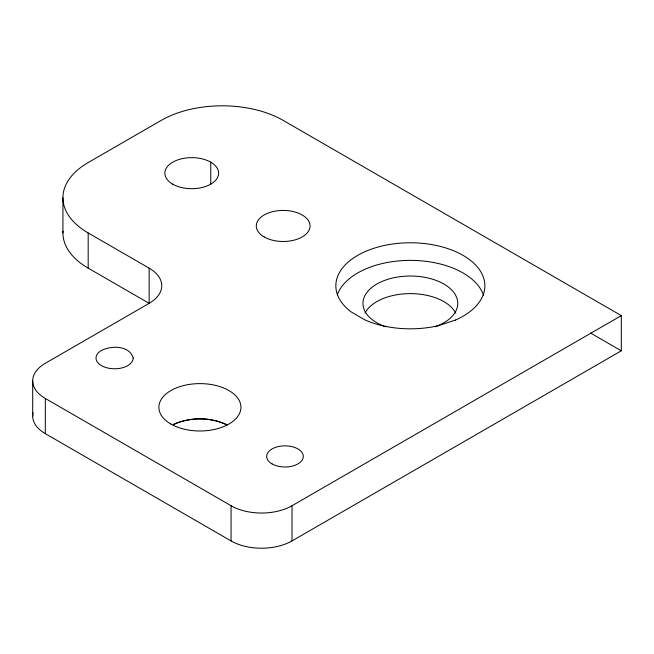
<?xml version="1.0" encoding="UTF-8"?>
<svg xmlns="http://www.w3.org/2000/svg" width="654" height="654" viewBox="0 0 654 654"><rect width="100%" height="100%" fill="white"/><g stroke="black" fill="none" stroke-linecap="round" stroke-linejoin="round"><path stroke-width="0.98" d="M32.7 416.067L32.7 380.873M45.322 433.659L45.322 398.474A43.099 24.885 0 0 1 45.322 363.281L149.137 303.342A43.099 24.885 0 0 0 149.137 268.148L88.184 232.955A86.205 49.769 0 0 1 88.176 162.56L161.26 120.369A86.205 49.769 0 0 1 283.149 120.385L621.3 315.62L621.3 350.806L292.019 540.915A43.099 24.901 0 0 1 231.05 540.923L45.322 433.659A43.099 24.885 0 0 1 33.068 412.821M62.931 232.947L62.931 197.761M149.137 268.148L149.137 303.342L88.184 268.14L88.184 232.955M210.76 184.305L210.76 162.184M231.066 540.915L231.066 505.722L45.322 398.474M292.019 540.915L292.027 505.722L621.3 315.62M590.399 332.968L621.3 350.806M88.192 268.14A86.205 49.769 0 0 1 62.988 231.091M364.981 313.045A47.415 27.378 0 0 1 410.36 293.613A47.415 27.378 0 0 1 455.732 313.053M385.688 326.771A47.415 27.378 0 0 1 374.284 285.635A47.415 27.378 0 0 1 446.437 285.635A47.415 27.378 0 0 1 435.024 326.771M292.027 505.73A43.099 24.901 0 0 1 231.05 505.73M337.341 294.791A74.523 43.025 0 0 1 410.753 260.374A74.523 43.025 0 0 1 483.527 295.24M133.252 358.04C133.048 361.449 130.522 363.951 127.767 365.651A18.623 10.75 0 0 1 101.435 365.619A18.623 10.75 0 0 1 101.493 350.421C111.409 345.369 129.639 345.386 133.252 358.04M175.525 423.449L173.326 424.667C189.995 416.753 210.498 416.999 227.077 424.928C211.168 417.138 191.965 417.146 175.525 423.449M455.413 320.068L438.515 325.635A74.523 43.025 0 0 1 364.679 319.798L351.002 311.811A74.523 43.025 0 0 1 365.308 251.528A74.523 43.025 0 0 1 469.719 259.785A74.523 43.025 0 0 1 455.413 320.068M170.898 424.045A41.022 23.683 0 0 0 239.536 413.434A41.022 23.683 0 0 0 189.292 384.421A41.022 23.683 0 0 0 170.898 424.045M172.721 184.15A26.896 15.533 0 0 0 217.717 177.185A26.896 15.533 0 0 0 184.78 158.17A26.896 15.533 0 0 0 172.721 184.15M272.056 463.907A18.304 10.578 0 0 0 302.671 459.157A18.304 10.578 0 0 0 280.239 446.208A18.304 10.578 0 0 0 272.056 463.907M264.151 236.936A26.896 15.533 0 0 0 309.146 229.971A26.896 15.533 0 0 0 276.209 210.956A26.896 15.533 0 0 0 264.151 236.936"/></g></svg>
